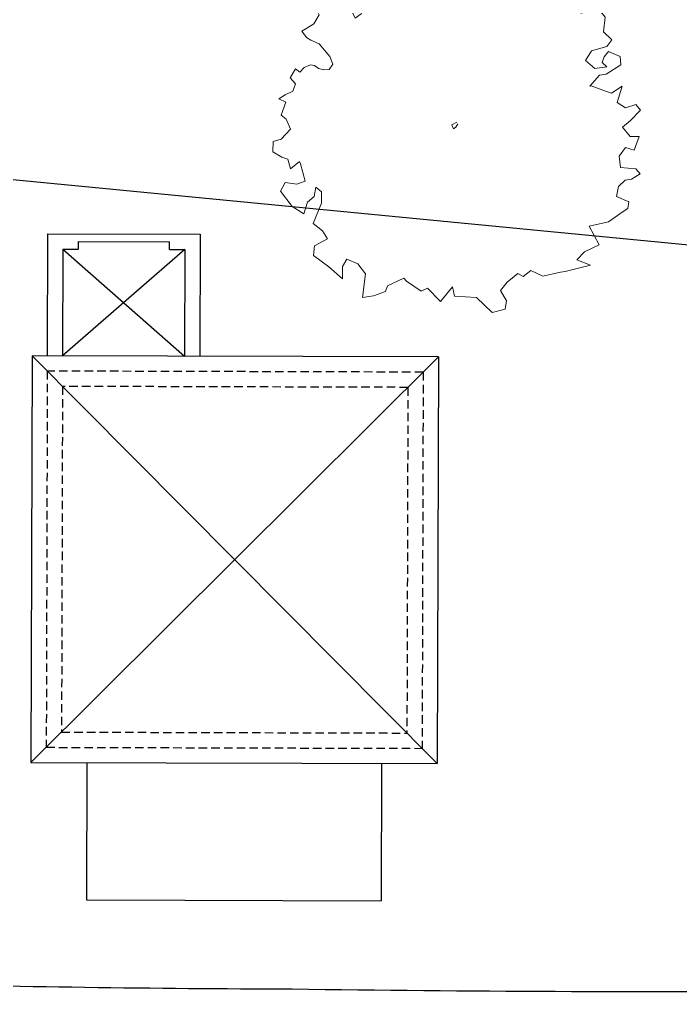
# Model space of a CAD drawing. Extents: x 2080 to 102399, y 2071 to 93424.
# Drawn here: x 84779 to 85169, y 78856 to 79430 of the extents above; entities that cross this region are included whole.
import ezdxf

# ---------------------------------------------------------------- set-up
doc = ezdxf.new("R2010")
doc.units = 0
doc.header["$LTSCALE"] = 20
doc.header["$MEASUREMENT"] = 0
doc.linetypes.add('HIDDEN', pattern=[0.375, 0.25, -0.125])
doc.layers.add('Mango tree', color=96, linetype='Continuous', lineweight=5)
doc.layers.add('sappotta', color=114, linetype='Continuous', lineweight=5)
for name, color, linetype in [('road', 2, 'Continuous'), ('Roof lilne', 31, 'Continuous'), ('wall', 13, 'Continuous')]:
    doc.layers.add(name, color=color, linetype=linetype)

# ---------------------------------------------------------------- blocks, each defined once
blk = doc.blocks.new('NEEM')
at = {"layer": 'sappotta', "linetype": 'Continuous'}
for p, q in [((0.003133440000510745, 1.132266239999808), (-0.08303616000011971, 1.127377152000008)), ((-0.08303616000011971, 1.127377152000008), (-0.02271744000017861, 1.083389183998861)), ((0.02976768000007723, 1.076871167998888), (0.003133440000510745, 1.132266239999808)), ((0.1621555200003968, 1.143668736000109), (0.1417881600004876, 1.111901183999635)), ((0.2827906559996336, 1.129819391999263), (0.1621555200003968, 1.143668736000109)), ((0.2671257600004537, 1.123303679999935), (0.2827906559996336, 1.129819391999263)), ((0.3509429760006242, 1.015778303999014), (0.2671257600004537, 1.123303679999935)), ((-0.2130739199992604, 1.092349440000362), (-0.242058239999551, 1.006818048000241)), ((-0.1911421439999685, 1.098867456000335), (-0.2130739199992604, 1.092349440000362)), ((-0.1770393599990712, 1.048361471999215), (-0.1911421439999685, 1.098867456000335)), ((-0.02271744000017861, 1.083389183998861), (-0.04308480000008785, 1.039401215999987)), ((0.1143705600006797, 1.04266137599916), (0.02976768000007723, 1.076871167998888)), ((0.2162073600002259, 1.071984383999734), (0.1143705600006797, 1.04266137599916)), ((0.1417881600004876, 1.111901183999635), (0.2162073600002259, 1.071984383999734)), ((-0.3587788799995906, 1.04347468800006), (-0.3955967999995664, 1.015778303999014)), ((-0.3955967999995664, 1.015778303999014), (-0.3454617599991252, 1.010891520000314)), ((-0.3454617599991252, 1.010891520000314), (-0.3399805439994452, 1.038587903999087)), ((-0.242058239999551, 1.006818048000241), (-0.2303078400000231, 0.9351359999986926)), ((-0.04308480000008785, 1.039401215999987), (-0.1770393599990712, 1.048361471999215)), ((0.4206643200004692, 1.063024127998688), (0.3509429760006242, 1.015778303999014)), ((0.4731494400002703, 1.029627648000314), (0.4206643200004692, 1.063024127998688)), ((0.5005670399996234, 0.981568511999285), (0.4731494400002703, 1.029627648000314)), ((-0.5170176000001447, 0.9628323839997392), (-0.6141542400000617, 0.9009239040005923)), ((0.471582720000697, 0.9416517119998389), (0.5005670399996234, 0.981568511999285)), ((0.5514831360005701, 0.9498009599992656), (0.5812531200003832, 0.9001105919996917)), ((0.6266880000002857, 0.927804672000093), (0.5514831360005701, 0.9498009599992656)), ((-0.6141542400000617, 0.9009239040005923), (-0.5890867199996137, 0.8699719679993905)), ((-0.5209343999995326, 0.9449118719994658), (-0.5209343999995326, 0.9449118719994658)), ((-0.4488652799991542, 0.9131420160001653), (-0.5209343999995326, 0.9449118719994658)), ((-0.4935167999997248, 0.8838190079995911), (-0.4488652799991542, 0.9131420160001653)), ((-0.3196108799998001, 0.905810687999292), (-0.415180799999689, 0.8838190079995911)), ((-0.2303078400000231, 0.9351359999986926), (-0.3196108799998001, 0.905810687999292)), ((-0.1081036799996582, 0.9221022719993925), (-0.1770393599990712, 0.871598591998918)), ((-0.02741759999980786, 0.9082529279985465), (-0.1081036799996582, 0.9221022719993925)), ((-0.03446783999970648, 0.839017727999817), (-0.02741759999980786, 0.9082529279985465)), ((0.4825497600004383, 0.9082529279985465), (0.471582720000697, 0.9416517119998389)), ((0.5812531200003832, 0.9001105919996917), (0.4825497600004383, 0.9082529279985465)), ((0.6541055999996388, 0.8699719679993905), (0.6266880000002857, 0.927804672000093)), ((-0.5890867199996137, 0.8699719679993905), (-0.4935167999997248, 0.8838190079995911)), ((-0.415180799999689, 0.8838190079995911), (-0.4590489599995635, 0.839017727999817)), ((-0.4590489599995635, 0.839017727999817), (-0.3031603199992787, 0.8373887999996441)), ((-0.3031603199992787, 0.8373887999996441), (-0.3611312639995958, 0.7616309759991964)), ((-0.1770393599990712, 0.871598591998918), (-0.1394403839994993, 0.8088767999988704)), ((-0.06736895999983972, 0.7795514879994698), (-0.03446783999970648, 0.839017727999817)), ((0.6157209600005444, 0.8064322559989705), (0.6541055999996388, 0.8699719679993905)), ((0.7152076800007308, 0.8601960959986172), (0.6603724800006603, 0.7876984320000702)), ((0.7622092800002065, 0.8439045119985167), (0.7152076800007308, 0.8601960959986172)), ((0.7825766400001157, 0.778738175999024), (0.7622092800002065, 0.8439045119985167)), ((-0.7488921599992864, 0.7738513919998695), (-0.7825766400001157, 0.7567441920004967)), ((-0.7167743999998493, 0.7893273600002431), (-0.7488921599992864, 0.7738513919998695)), ((-0.6885734399993453, 0.7722201599985965), (-0.7167743999998493, 0.7893273600002431)), ((-0.6384383999993588, 0.757559807999769), (-0.6885734399993453, 0.7722201599985965)), ((-0.5334681599993019, 0.7762959359997694), (-0.561671423999087, 0.6989091839991488)), ((-0.4519987199996649, 0.7502261760000692), (-0.5334681599993019, 0.7762959359997694)), ((-0.1394403839994993, 0.8088767999988704), (-0.06736895999983972, 0.7795514879994698)), ((0.6603724800006603, 0.7876984320000702), (0.6157209600005444, 0.8064322559989705)), ((0.7755264000002171, 0.7037959680001222), (0.7825766400001157, 0.778738175999024)), ((-0.7825766400001157, 0.7567441920004967), (-0.8303639039995687, 0.7290501120000954)), ((-0.8303639039995687, 0.7290501120000954), (-0.8264447999990807, 0.7143874560006225)), ((-0.8264447999990807, 0.7143874560006225), (-0.8178278400000636, 0.6923934719998215)), ((-0.5984870399997817, 0.6720284159996481), (-0.6384383999993588, 0.757559807999769)), ((-0.3611312639995958, 0.7616309759991964), (-0.4519987199996649, 0.7502261760000692)), ((0.888330240000414, 0.7225320960001227), (0.7755264000002171, 0.7037959680001222)), ((0.923579136000626, 0.6785441279989755), (0.888330240000414, 0.7225320960001227)), ((-0.8178278400000636, 0.6923934719998215), (-0.8499455999999554, 0.6378140159986287)), ((-0.561671423999087, 0.6989091839991488), (-0.5984870399997817, 0.6720284159996481)), ((0.9126144000001659, 0.5905704959996001), (0.923579136000626, 0.6785441279989755)), ((-0.8922470399998019, 0.6125644800004011), (-0.922798079999211, 0.593830655999227)), ((-0.922798079999211, 0.593830655999227), (-0.8945971200000713, 0.5547294719990532)), ((-0.8499455999999554, 0.6378140159986287), (-0.8922470399998019, 0.6125644800004011)), ((-0.8945971200000713, 0.5547294719990532), (-0.8679628799991406, 0.5400668159995803)), ((-0.8679628799991406, 0.5400668159995803), (-0.8178278400000636, 0.5172595200001524)), ((0.9643161600006351, 0.5408801280000262), (0.9126144000001659, 0.5905704959996001)), ((0.9337651200003165, 0.5001523199985058), (0.9643161600006351, 0.5408801280000262)), ((-0.8178278400000636, 0.5172595200001524), (-0.7520255999997971, 0.4398727679995318)), ((0.8037273600002663, 0.4146232319990304), (0.8397619200004556, 0.4749004799996328)), ((0.8397619200004556, 0.4749004799996328), (0.9337651200003165, 0.5001523199985058)), ((-0.7520255999997971, 0.4398727679995318), (-0.7347939840001345, 0.3942558720004854)), ((0.8601292800003648, 0.3665617920000841), (0.8037273600002663, 0.4146232319990304)), ((0.9165312000004633, 0.4374305279984583), (0.903997440000694, 0.4040340479996303)), ((0.9423820800002431, 0.4708270079991053), (0.9165312000004633, 0.4374305279984583)), ((1.01366784000038, 0.4390594559990859), (0.9423820800002431, 0.4708270079991053)), ((1.017584639999768, 0.3885557759986114), (1.01366784000038, 0.4390594559990859)), ((-0.9603993599994283, 0.3657461759985381), (-0.9940838399993481, 0.3095423999984632)), ((-0.9345484799996484, 0.3453834239990101), (-0.9603993599994283, 0.3657461759985381)), ((-0.9079165439998178, 0.3722641919985108), (-0.9345484799996484, 0.3453834239990101)), ((-0.8695295999996233, 0.389369087999512), (-0.9079165439998178, 0.3722641919985108)), ((-0.8460287999992033, 0.3861135359993568), (-0.8695295999996233, 0.389369087999512)), ((-0.8209612799996648, 0.367375103998711), (-0.8460287999992033, 0.3861135359993568)), ((-0.7880601599999864, 0.3592327679998562), (-0.8209612799996648, 0.367375103998711)), ((-0.7567257599994264, 0.3608593919998384), (-0.7880601599999864, 0.3592327679998562)), ((-0.7347939840001345, 0.3942558720004854), (-0.7567257599994264, 0.3608593919998384)), ((0.9329817600000752, 0.3779665919992112), (0.8601292800003648, 0.3665617920000841)), ((0.903997440000694, 0.4040340479996303), (0.9329817600000752, 0.3779665919992112)), ((0.929846016000738, 0.3315363839988095), (1.017584639999768, 0.3885557759986114)), ((-0.9940838399993481, 0.3095423999984632), (-0.9611827199996696, 0.274514687998817)), ((0.8287948799998048, 0.259036415999617), (0.8875468800006274, 0.3258339839985638)), ((0.8875468800006274, 0.3258339839985638), (0.929846016000738, 0.3315363839988095)), ((-0.9611827199996696, 0.274514687998817), (-0.9776355839999269, 0.2289000959999612)), ((0.8381951999999728, 0.2622965759987892), (0.8287948799998048, 0.259036415999617)), ((0.9306316800002605, 0.2280844799984152), (0.8381951999999728, 0.2622965759987892)), ((1.025418240000363, 0.259036415999617), (0.961966079999911, 0.2174952959990151)), ((0.9964316160003364, 0.1596579839988408), (1.025418240000363, 0.259036415999617)), ((-1.023070463999375, 0.2077194240005156), (-1.062236159998974, 0.1824652800005424)), ((-1.062236159998974, 0.1824652800005424), (-1.019934720000492, 0.1621025279991954)), ((-0.9776355839999269, 0.2289000959999612), (-1.023070463999375, 0.2077194240005156)), ((0.961966079999911, 0.2174952959990151), (0.9306316800002605, 0.2280844799984152)), ((-1.019934720000492, 0.1621025279991954), (-1.048921344000064, 0.08390476800059332)), ((1.045785600000272, 0.1287060480003674), (0.9964316160003364, 0.1596579839988408)), ((1.109237759999814, 0.1490711040005408), (1.045785600000272, 0.1287060480003674)), ((1.137438720000318, 0.1140433919986208), (1.109237759999814, 0.1490711040005408)), ((-1.048921344000064, 0.08390476800059332), (-1.016801279999527, 0.05946854399871881)), ((-1.016801279999527, 0.05946854399871881), (-0.9909503999997469, -0.002442240001073515)), ((1.073984256000585, 0.04887705599867331), (1.137438720000318, 0.1140433919986208)), ((0.01958399999966787, 0.04073241599871835), (-0.0094003199992585, 0.02443852800024615)), ((-0.0094003199992585, 0.02443852800024615), (0, 0)), ((0, 0), (0.0140981760005161, 0.01140710399977252)), ((0.0140981760005161, 0.01140710399977252), (0.02741760000026261, 0.03095654400021886)), ((1.028551680000419, 0.0105914880000455), (1.073984256000585, 0.04887705599867331)), ((1.073984256000585, -0.04724121600020226), (1.028551680000419, 0.0105914880000455)), ((-0.9909503999997469, -0.002442240001073515), (-1.048135679999177, -0.06190387199967518)), ((1.128821759999937, -0.04724121600020226), (1.073984256000585, -0.04724121600020226)), ((1.099835136000365, -0.1287014400008957), (1.128821759999937, -0.04724121600020226)), ((-1.097487359998922, -0.07738214400114884), (-1.098270719999164, -0.1401062400000228)), ((-1.048135679999177, -0.06190387199967518), (-1.097487359998922, -0.07738214400114884)), ((1.007400960000268, -0.1661690880009701), (1.045785600000272, -0.1140364800003226)), ((1.045785600000272, -0.1140364800003226), (1.099835136000365, -0.1287014400008957)), ((-1.098270719999164, -0.1401062400000228), (-1.044218879999789, -0.1726871040013975)), ((-1.044218879999789, -0.1726871040013975), (-1.006619904000218, -0.1849075199997969)), ((1.016017920001104, -0.2337799680008175), (1.007400960000268, -0.1661690880009701)), ((-1.006619904000218, -0.1849075199997969), (-0.9917337599999883, -0.2435581440004171)), ((-0.9917337599999883, -0.2435581440004171), (-0.936898559999463, -0.1979389440002706)), ((-0.936898559999463, -0.1979389440002706), (-0.9298483199991097, -0.2134172159994705)), ((-0.9298483199991097, -0.2134172159994705), (-0.9024307199993018, -0.3176824320007654)), ((1.110021120000056, -0.2427425280011448), (1.016017920001104, -0.2337799680008175)), ((1.083386880000489, -0.3062776319998193), (1.136655360000077, -0.2728811520009913)), ((1.136655360000077, -0.2728811520009913), (1.110021120000056, -0.2427425280011448)), ((-1.024634880000121, -0.3250137599998197), (-1.052054783999665, -0.3779596800013678)), ((-0.952565759999743, -0.3364185600007659), (-1.024634880000121, -0.3250137599998197)), ((-0.9024307199993018, -0.3176824320007654), (-0.952565759999743, -0.3364185600007659)), ((0.9917337599999883, -0.4105451519999406), (1.004267520000212, -0.3494522880000659)), ((1.004267520000212, -0.3494522880000659), (1.044999936000295, -0.3111667200014381)), ((1.044999936000295, -0.3111667200014381), (1.083386880000489, -0.3062776319998193)), ((-1.052054783999665, -0.3779596800013678), (-0.9815500799995789, -0.4708224000000882)), ((-0.8883302399990498, -0.4455682560001151), (-0.8483788799994727, -0.4113584640008412)), ((-0.8483788799994727, -0.4113584640008412), (-0.8374118399997315, -0.3551523839996662)), ((-0.8374118399997315, -0.3551523839996662), (-0.802944000000025, -0.3828487680007129)), ((-0.802944000000025, -0.3828487680007129), (-0.802944000000025, -0.4520862720000878)), ((1.066152960000181, -0.4431260160008605), (0.9917337599999883, -0.4105451519999406)), ((-0.9815500799995789, -0.4708224000000882), (-0.9102643199994418, -0.5156236799998624)), ((-0.9102643199994418, -0.5156236799998624), (-0.8883302399990498, -0.4455682560001151)), ((-0.802944000000025, -0.4520862720000878), (-0.8530813440002021, -0.5759032320011102)), ((1.061452800000552, -0.4838538240005619), (1.066152960000181, -0.4431260160008605)), ((0.9431654400004845, -0.5653140480012553), (1.03168512000002, -0.5025922560012077)), ((1.03168512000002, -0.5025922560012077), (1.061452800000552, -0.4838538240005619)), ((-0.8530813440002021, -0.5759032320011102), (-0.796677119999913, -0.6190732799996113)), ((0.8264424959997996, -0.5913792000014837), (0.9431654400004845, -0.5653140480012553)), ((-0.796677119999913, -0.6190732799996113), (-0.7661260799995944, -0.6679503360001036)), ((0.886763520000386, -0.7037913600011052), (0.8264424959997996, -0.5913792000014837)), ((-0.7661260799995944, -0.6679503360001036), (-0.8444620800000848, -0.7103093760010779)), ((0.7974581760008732, -0.7469637120002517), (0.886763520000386, -0.7037913600011052)), ((-0.8444620800000848, -0.7103093760010779), (-0.8522956800002248, -0.7697710079996796)), ((0.75124224000092, -0.796651776001454), (0.7974581760008732, -0.7469637120002517)), ((-0.8522956800002248, -0.7697710079996796), (-0.7575114239989489, -0.838197504001073)), ((-0.6760396800000308, -0.835752960001173), (-0.6486220799997682, -0.7909516800013989)), ((-0.6486220799997682, -0.7909516800013989), (-0.5820364799992603, -0.8202746879996994)), ((-0.5820364799992603, -0.8202746879996994), (-0.5342538239992791, -0.8805542400009472)), ((0.834278400000585, -0.8276083199993991), (0.75124224000092, -0.796651776001454)), ((-0.7575114239989489, -0.838197504001073), (-0.6752563199997894, -0.9123240960002477)), ((-0.6752563199997894, -0.9123240960002477), (-0.6760396800000308, -0.835752960001173)), ((-0.5342538239992791, -0.8805542400009472), (-0.5538355199992111, -1.024733952001043)), ((0.3266588160004176, -0.931873536000694), (0.3908966400003919, -0.8789276160014197)), ((0.3908966400003919, -0.8789276160014197), (0.4230144000007385, -0.8968458240010477)), ((0.4230144000007385, -0.8968458240010477), (0.4700160000002143, -0.8601891840007738)), ((0.4700160000002143, -0.8601891840007738), (0.5428684799999246, -0.8960302080013207)), ((0.5428684799999246, -0.8960302080013207), (0.651753216000543, -0.8707806720012741)), ((0.651753216000543, -0.8707806720012741), (0.6799564800003282, -0.8667048960001011)), ((0.6799564800003282, -0.8667048960001011), (0.834278400000585, -0.8276083199993991)), ((-0.4010803199994371, -0.9546808320001219), (-0.3015936000001602, -0.9074350080004479)), ((-0.3015936000001602, -0.9074350080004479), (-0.2859263999998802, -0.9261711360004483)), ((-0.2859263999998802, -0.9261711360004483), (-0.1966233600001033, -0.9856350719996954)), ((0.2867097600001216, -0.9823772160011686), (0.3266588160004176, -0.931873536000694)), ((-0.4856855039993206, -1.014960384000915), (-0.4128330240000651, -0.9880796159995953)), ((-0.4128330240000651, -0.9880796159995953), (-0.4010803199994371, -0.9546808320001219)), ((-0.1966233600001033, -0.9856350719996954), (-0.1574576639991392, -0.9685301760009679)), ((-0.1574576639991392, -0.9685301760009679), (-0.07833600000003571, -1.049170176000644)), ((-0.07833600000003571, -1.049170176000644), (-0.006266880000111996, -0.9603832320008223)), ((-0.006266880000111996, -0.9603832320008223), (0.006264575999921362, -1.017402624000169)), ((0.3235276800005522, -1.045914624000943), (0.2867097600001216, -0.9823772160011686)), ((-0.5538355199992111, -1.024733952001043), (-0.4856855039993206, -1.014960384000915)), ((0.006264575999921362, -1.017402624000169), (0.1394380800002182, -1.025549568000315)), ((0.1394380800002182, -1.025549568000315), (0.2357890560001579, -1.115152128000318)), ((0.3141273600003842, -1.096416000000318), (0.3235276800005522, -1.045914624000943)), ((0.2357890560001579, -1.115152128000318), (0.3141273600003842, -1.096416000000318))]:
    blk.add_line(p, q, dxfattribs=at)
blk = doc.blocks.new('A$C4BBE2067')
for p, q in [((9.000001273372618, 392.9999976846448), (9.000001273372618, 320.9999976846602)), ((9.000001273372618, 392.9999976846448), (99.00000127334351, 392.9999976846666)), ((99.00000127334351, 392.9999976846666), (99.00000127334351, 320.9999976846602)), ((27.00000127334715, 388.4999976846484), (27.00000127334715, 383.9999976846557)), ((27.00000127334351, 388.4999976846484), (81.00000127337626, 388.499997684663)), ((81.0000012733799, 383.999997684663), (81.0000012733799, 388.499997684663)), ((18.00000127337262, 383.9999976846539), (18.00000127337262, 320.9999976846602)), ((18.00000127337262, 383.9999976846539), (27.00000127334715, 383.9999976846557)), ((18.00000127337262, 383.9999976846539), (90.00000127334351, 320.9999976846602)), ((90.00000127334351, 383.9999976846648), (18.00000127337262, 320.9999976846602)), ((81.0000012733799, 383.999997684663), (90.00000127334351, 383.9999976846648)), ((90.00000127334351, 383.9999976846648), (90.00000127334351, 320.9999976846602))]:
    blk.add_line(p, q)
at = {"layer": 'Roof lilne'}
for p, q in [((1.273343514185399e-06, 320.9999976846602), (1.273343514185399e-06, 80.99999768466023)), ((240.0000012733435, 320.9999976846602), (1.273343514185399e-06, 320.9999976846602)), ((240.0000012733435, 320.9999976846602), (1.273343514185399e-06, 80.99999768466023)), ((1.273343514185399e-06, 320.9999976846602), (240.0000012733726, 80.99999768470389)), ((240.0000012733435, 320.9999976846602), (240.0000012733726, 80.99999768470389)), ((1.273343514185399e-06, 80.99999768466023), (240.0000012733726, 80.99999768470389)), ((33.00000127331441, 80.9999976846675), (33.00000127334351, -2.315317942702677e-06)), ((207.0000012733144, 80.99999768469661), (207.0000012733435, -2.315317942702677e-06)), ((33.00000127334351, -2.315317942702677e-06), (207.0000012733435, -2.315317942702677e-06))]:
    blk.add_line(p, q, dxfattribs=at)
at = {"layer": 'wall', "color": 7, "linetype": 'HIDDEN'}
for p, q in [((9.000001273343514, 311.9999976846602), (9.000001273343514, 89.99999768466023)), ((231.0000012733726, 311.9999976846602), (9.000001273343514, 311.9999976846602)), ((231.0000012733726, 311.9999976846602), (231.0000012733726, 89.99999768470389)), ((18.00000127331441, 302.9999976846675), (18.00000127334351, 98.99999768466023)), ((222.0000012733435, 302.999997684653), (18.00000127331441, 302.9999976846675)), ((222.0000012733435, 302.999997684653), (222.0000012733726, 98.99999768471116)), ((18.00000127334351, 98.99999768466023), (222.0000012733726, 98.99999768471116)), ((9.000001273343514, 89.99999768466023), (231.0000012733726, 89.99999768470389))]:
    blk.add_line(p, q, dxfattribs=at)

msp = doc.modelspace()

# ---------------------------------------------------------------- linework, layer by layer
at = {"ltscale": 0.5}
msp.add_lwpolyline([(84488.22474246327, 81071.25925254764), (86624.0897943966, 80927.06272028587), (86257.8699469993, 79191.77914744285), (84124.82982549396, 79397.71872848878), (84488.22474246327, 81071.25925254764)], dxfattribs=at)
at = {"layer": 'road', "linetype": 'Continuous', "ltscale": 0.5}
for centre, radius, start, end in [((84969.95270313477, 89527.5182008471), 10670.1009004177, 268.5231364043732, 269.8385513507015), ((85166.13728484556, 95498.50037981659), 16642.57869619018, 269.221057072498, 270.2898006299906)]:
    msp.add_arc(centre, radius, start, end, dxfattribs=at)

# ---------------------------------------------------------------- block references
at = {"ltscale": 0.5, "rotation": 359.842430653898}
msp.add_blockref('A$C4BBE2067', (84785.32406736839, 78910.08763545398), dxfattribs=at)
at = {"layer": 'Mango tree', "linetype": 'Continuous', "xscale": 97.0942066644202, "yscale": 97.0942066644202, "zscale": 97.0942066644202}
msp.add_blockref('NEEM', (85035.08907790942, 79365.01327628361), dxfattribs=at)

doc.saveas('drawing.dxf')
